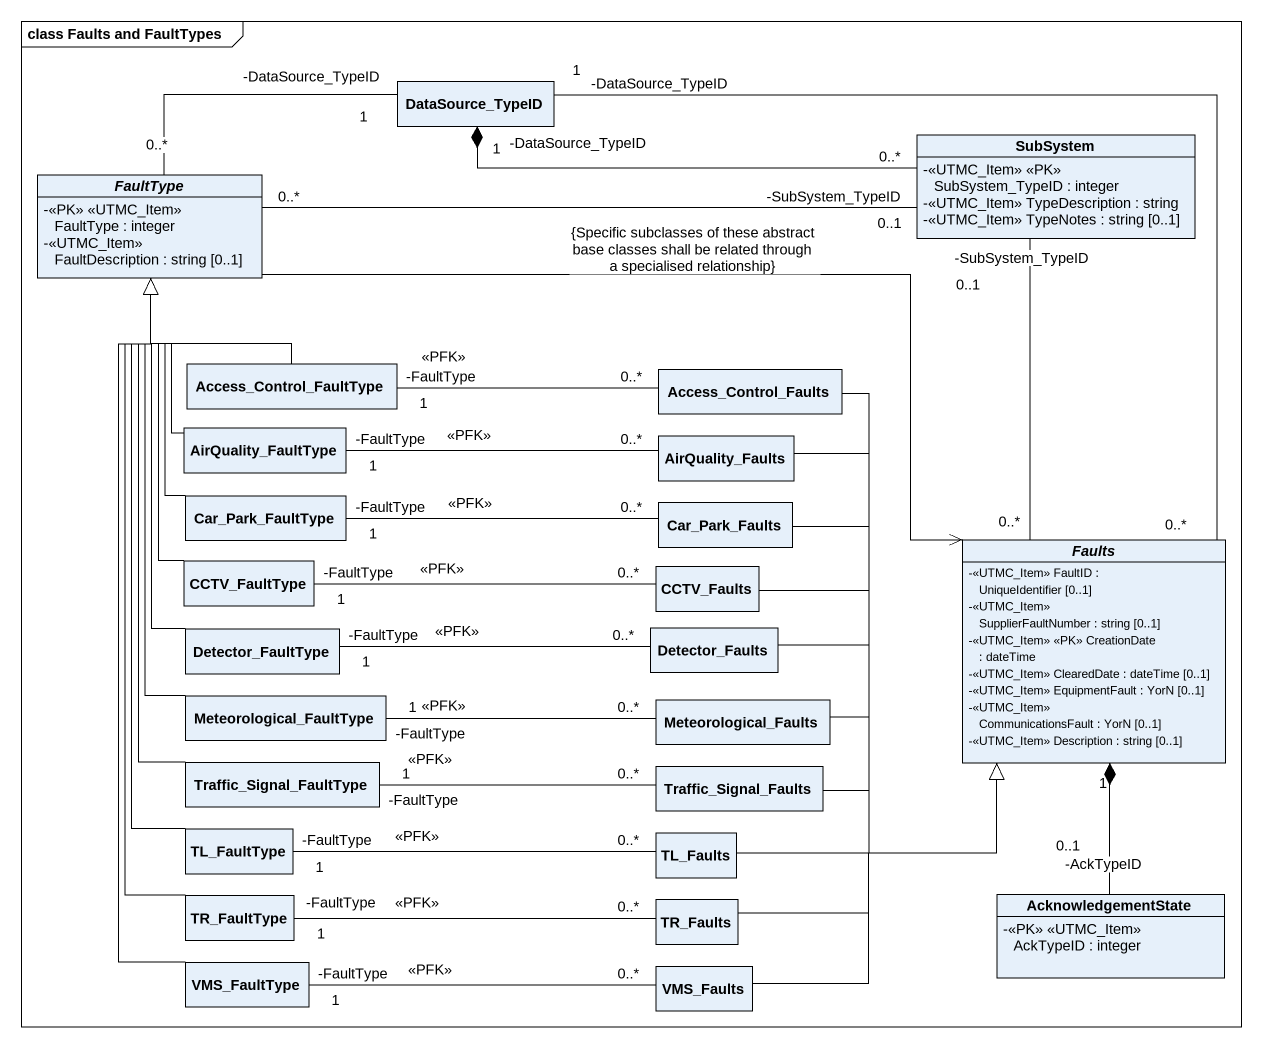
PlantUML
@startuml
mainframe class Faults and FaultTypes
hide circle
hide empty members
skinparam classAttributeIconSize 0
class DataSource_TypeID
abstract class FaultType {
  -<<PK>> <<UTMC_Item>> FaultType : integer
  -<<UTMC_Item>> FaultDescription : string [0..1]
}
class SubSystem {
  -<<UTMC_Item>> <<PK>> SubSystem_TypeID : integer
  -<<UTMC_Item>> TypeDescription : string
  -<<UTMC_Item>> TypeNotes : string [0..1]
}
class Access_Control_FaultType
class Access_Control_Faults
class AirQuality_FaultType
class AirQuality_Faults
class Car_Park_FaultType
class Car_Park_Faults
class CCTV_FaultType
class CCTV_Faults
abstract class Faults {
  -<<UTMC_Item>> FaultID : UniqueIdentifier [0..1]
  -<<UTMC_Item>> SupplierFaultNumber : string [0..1]
  -<<UTMC_Item>> <<PK>> CreationDate : dateTime
  -<<UTMC_Item>> ClearedDate : dateTime [0..1]
  -<<UTMC_Item>> EquipmentFault : YorN [0..1]
  -<<UTMC_Item>> CommunicationsFault : YorN [0..1]
  -<<UTMC_Item>> Description : string [0..1]
}
class Detector_FaultType
class Detector_Faults
class Meteorological_FaultType
class Meteorological_Faults
class Traffic_Signal_FaultType
class Traffic_Signal_Faults
class TL_FaultType
class TL_Faults
class TR_FaultType
class AcknowledgementState {
  -<<PK>> <<UTMC_Item>> AckTypeID : integer
}
class TR_Faults
class VMS_FaultType
class VMS_Faults
DataSource_TypeID "-DataSource_TypeID\n1" -left- "0..*" FaultType
DataSource_TypeID "-DataSource_TypeID\n1" *-right- "0..*" SubSystem
DataSource_TypeID "-DataSource_TypeID\n1" -- "0..*" Faults
FaultType -right-> Faults : {Specific subclasses of these abstract base classes shall be related through a specialised relationship}
SubSystem "-SubSystem_TypeID\n0..1" -left- "0..*" FaultType
SubSystem "-SubSystem_TypeID\n0..1" -- "0..*" Faults
Access_Control_FaultType -up-|> FaultType
Access_Control_FaultType "-FaultType\n1\n<<PFK>>" -right- "0..*" Access_Control_Faults
Access_Control_Faults --|> Faults
AirQuality_FaultType -up-|> FaultType
AirQuality_FaultType "-FaultType\n1\n<<PFK>>" -right- "0..*" AirQuality_Faults
AirQuality_Faults -right-|> Faults
Car_Park_FaultType -up-|> FaultType
Car_Park_FaultType "-FaultType\n1\n<<PFK>>" -right- "0..*" Car_Park_Faults
Car_Park_Faults -right-|> Faults
CCTV_FaultType -up-|> FaultType
CCTV_FaultType "-FaultType\n1\n<<PFK>>" -right- "0..*" CCTV_Faults
CCTV_Faults -right-|> Faults
Detector_FaultType -up-|> FaultType
Detector_FaultType "-FaultType\n1\n<<PFK>>" -right- "0..*" Detector_Faults
Detector_Faults -right-|> Faults
Meteorological_FaultType -up-|> FaultType
Meteorological_FaultType "-FaultType\n1\n<<PFK>>" -right- "0..*" Meteorological_Faults
Meteorological_Faults -right-|> Faults
Traffic_Signal_FaultType -up-|> FaultType
Traffic_Signal_FaultType "-FaultType\n1\n<<PFK>>" -right- "0..*" Traffic_Signal_Faults
Traffic_Signal_Faults -right-|> Faults
TL_FaultType -up-|> FaultType
TL_FaultType "-FaultType\n1\n<<PFK>>" -right- "0..*" TL_Faults
TL_Faults -right-|> Faults
TR_FaultType -up-|> FaultType
TR_FaultType "-FaultType\n1\n<<PFK>>" -right- "0..*" TR_Faults
AcknowledgementState "-AckTypeID\n0..1" -up-* "1" Faults
TR_Faults -up-|> Faults
VMS_FaultType -up-|> FaultType
VMS_FaultType "-FaultType\n1\n<<PFK>>" -right- "0..*" VMS_Faults
VMS_Faults -up-|> Faults
@enduml
